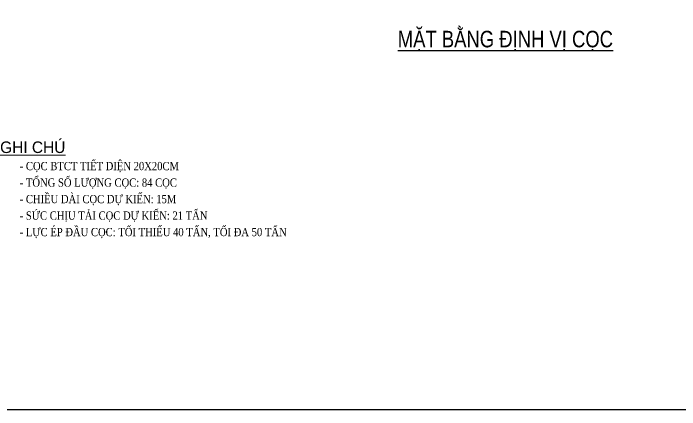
# Model space of a CAD drawing. Extents: x -165145 to 691808, y -202842 to 311040.
# Drawn here: x 214968 to 230104, y 62514 to 71524 of the extents above; entities that cross this region are included whole.
import ezdxf
from ezdxf.enums import TextEntityAlignment as Align

# ---------------------------------------------------------------- set-up
doc = ezdxf.new("R2010")
doc.units = 0
doc.header["$LTSCALE"] = 10
doc.header["$MEASUREMENT"] = 0
doc.layers.get('Defpoints').update_dxf_attribs({"color": 5, "linetype": 'CONTINUOUS'})
doc.layers.add('GE_KC_TEXT_BIG', color=4, linetype='CONTINUOUS')
doc.layers.add('KC-TEXT', color=4, linetype='CONTINUOUS', lineweight=20)
doc.styles.add('GE_KC-Arial', font='arial.ttf', dxfattribs={"width": 0.75})
doc.styles.add('GHICHUCOC', font='vntimeh.shx', dxfattribs={"width": 0.85, "bigfont": 'vnd.shx'})
doc.styles.add('VNCC-VnAvantH', font='')
doc.styles.get('VNCC-VnAvantH').set_extended_font_data('.VnAvantH')

msp = doc.modelspace()

# ---------------------------------------------------------------- linework, layer by layer
at = {"layer": 'Defpoints'}
msp.add_lwpolyline([(212954.62104, 84039.32784), (238829.62104, 84039.32784), (238829.62104, 62514.32784), (212954.62104, 62514.32784)], close=True, dxfattribs=at)
msp.add_lwpolyline([(212954.62104, 84039.32784), (238829.62104, 84039.32784), (238829.62104, 62514.32784), (212954.62104, 62514.32784)], close=True, dxfattribs=at)

# ---------------------------------------------------------------- texts
at = {"layer": 'GE_KC_TEXT_BIG', "style": 'GE_KC-Arial', "width": 0.8}
msp.add_text('%%UMẶT BẰNG ĐỊNH VỊ CỌC', height=375, dxfattribs=at).set_placement((226145.27662, 70751.09379), align=Align.CENTER)
at = {"layer": 'KC-TEXT', "color": 4, "style": 'VNCC-VnAvantH'}
msp.add_text('%%Ughi chó', height=262.5, dxfattribs=at).set_placement((214667.7887, 68348.27905))
at = {"layer": 'KC-TEXT', "linetype": 'Continuous', "insert": (215112.98324, 68145.77905), "char_height": 187.5, "width": 8955.5068881, "attachment_point": 1, "line_spacing_factor": 1.2, "style": 'GHICHUCOC'}
msp.add_mtext('- cäc btct tiÕt diÖn 20x20cm\\P- tæng sè l\xadîng cäc: 84 cäc\\P- chiÒu dµi cäc dù kiÕn: 15M\\P- søc chÞu t¶i cäc dù kiÕn: 21 tÊn\\P- Lùc Ðp ®Çu cäc: tèi thiÓu 40 tÊn, tèi ®a 50 tÊn ', dxfattribs=at)

doc.saveas('drawing.dxf')
